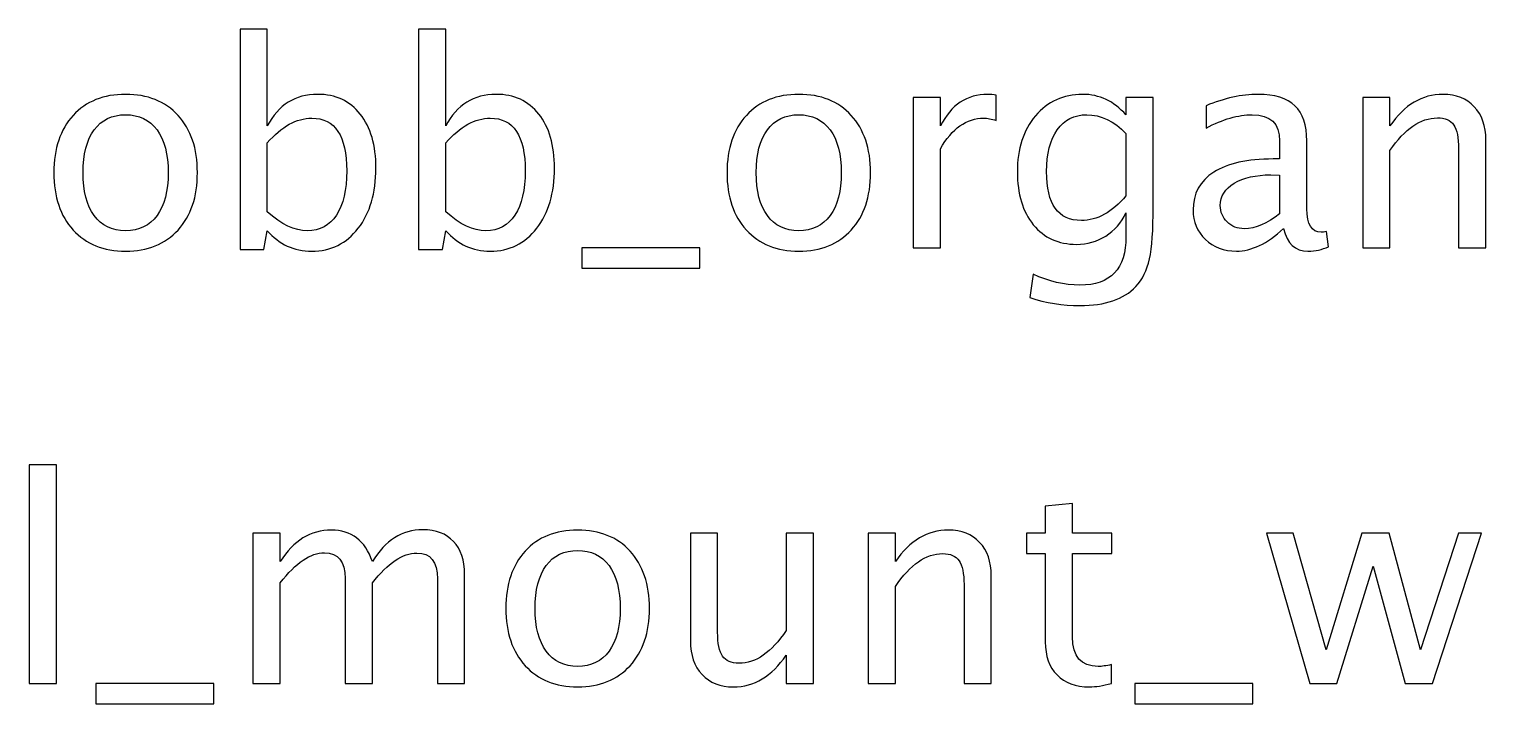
# Model space of a CAD drawing. Header units: centimetres. Extents: x -12.8 to 12.7, y -12.7 to 14.1.
# Drawn here: x -6.27 to 0.25, y 11.13 to 14.15 of the extents above; entities that cross this region are included whole.
import ezdxf

# ---------------------------------------------------------------- set-up
doc = ezdxf.new("R2010")
doc.units = ezdxf.units.CM
doc.header["$MEASUREMENT"] = 0
doc.layers.add('Layer 1', color=7, linetype='Continuous')

msp = doc.modelspace()

# ---------------------------------------------------------------- linework, layer by layer
at = {"layer": 'Layer 1'}
for points, knots in [([(-5.32511, 13.16282), (-5.32511, 13.16282), (-5.32511, 14.14961), (-5.32511, 14.14961), (-5.32511, 14.14961), (-5.32511, 14.14961), (-5.20319, 14.14961), (-5.20319, 14.14961), (-5.20319, 14.14961), (-5.20319, 14.14961), (-5.20319, 13.71633), (-5.20319, 13.71633), (-5.20319, 13.71633), (-5.15324, 13.81052), (-5.07809, 13.85751), (-4.97798, 13.85751), (-4.97798, 13.85751), (-4.89691, 13.85751), (-4.8332, 13.82809), (-4.78663, 13.76903), (-4.78663, 13.76903), (-4.74006, 13.70998), (-4.71678, 13.62933), (-4.71678, 13.5271), (-4.71678, 13.5271), (-4.71678, 13.41576), (-4.74324, 13.3258), (-4.79594, 13.25765), (-4.79594, 13.25765), (-4.84865, 13.18928), (-4.91807, 13.1552), (-5.00401, 13.1552), (-5.00401, 13.1552), (-5.08381, 13.1552), (-5.15027, 13.18568), (-5.20319, 13.24685), (-5.20319, 13.24685), (-5.20319, 13.24685), (-5.21801, 13.16282), (-5.21801, 13.16282), (-5.21801, 13.16282), (-5.21801, 13.16282), (-5.32511, 13.16282), (-5.32511, 13.16282)], [0, 0, 0, 0, 0.0833333, 0.0833333, 0.0833333, 0.0833333, 0.1666667, 0.1666667, 0.1666667, 0.1666667, 0.25, 0.25, 0.25, 0.25, 0.3333333, 0.3333333, 0.3333333, 0.3333333, 0.4166667, 0.4166667, 0.4166667, 0.4166667, 0.5, 0.5, 0.5, 0.5, 0.5833333, 0.5833333, 0.5833333, 0.5833333, 0.6666667, 0.6666667, 0.6666667, 0.6666667, 0.75, 0.75, 0.75, 0.75, 0.8333333, 0.8333333, 0.8333333, 0.8333333, 1, 1, 1, 1]), ([(-4.52586, 13.16282), (-4.52586, 13.16282), (-4.52586, 14.14961), (-4.52586, 14.14961), (-4.52586, 14.14961), (-4.52586, 14.14961), (-4.40394, 14.14961), (-4.40394, 14.14961), (-4.40394, 14.14961), (-4.40394, 14.14961), (-4.40394, 13.71633), (-4.40394, 13.71633), (-4.40394, 13.71633), (-4.35399, 13.81052), (-4.27884, 13.85751), (-4.17873, 13.85751), (-4.17873, 13.85751), (-4.09766, 13.85751), (-4.03395, 13.82809), (-3.98738, 13.76903), (-3.98738, 13.76903), (-3.94081, 13.70998), (-3.91753, 13.62933), (-3.91753, 13.5271), (-3.91753, 13.5271), (-3.91753, 13.41576), (-3.94399, 13.3258), (-3.99669, 13.25765), (-3.99669, 13.25765), (-4.0494, 13.18928), (-4.11882, 13.1552), (-4.20476, 13.1552), (-4.20476, 13.1552), (-4.28456, 13.1552), (-4.35102, 13.18568), (-4.40394, 13.24685), (-4.40394, 13.24685), (-4.40394, 13.24685), (-4.41876, 13.16282), (-4.41876, 13.16282), (-4.41876, 13.16282), (-4.41876, 13.16282), (-4.52586, 13.16282), (-4.52586, 13.16282)], [0, 0, 0, 0, 0.0833333, 0.0833333, 0.0833333, 0.0833333, 0.1666667, 0.1666667, 0.1666667, 0.1666667, 0.25, 0.25, 0.25, 0.25, 0.3333333, 0.3333333, 0.3333333, 0.3333333, 0.4166667, 0.4166667, 0.4166667, 0.4166667, 0.5, 0.5, 0.5, 0.5, 0.5833333, 0.5833333, 0.5833333, 0.5833333, 0.6666667, 0.6666667, 0.6666667, 0.6666667, 0.75, 0.75, 0.75, 0.75, 0.8333333, 0.8333333, 0.8333333, 0.8333333, 1, 1, 1, 1]), ([(-5.83734, 13.1552), (-5.93619, 13.1552), (-6.0145, 13.18674), (-6.07208, 13.24982), (-6.07208, 13.24982), (-6.12986, 13.31289), (-6.15865, 13.39862), (-6.15865, 13.50678), (-6.15865, 13.50678), (-6.15865, 13.61473), (-6.12986, 13.70024), (-6.07208, 13.76311), (-6.07208, 13.76311), (-6.0145, 13.82597), (-5.93619, 13.85751), (-5.83734, 13.85751), (-5.83734, 13.85751), (-5.73849, 13.85751), (-5.66017, 13.82597), (-5.6026, 13.76311), (-5.6026, 13.76311), (-5.54482, 13.70024), (-5.51603, 13.61473), (-5.51603, 13.50678), (-5.51603, 13.50678), (-5.51603, 13.39862), (-5.54482, 13.31289), (-5.6026, 13.24982), (-5.6026, 13.24982), (-5.66017, 13.18674), (-5.73849, 13.1552), (-5.83734, 13.1552)], [0, 0, 0, 0, 0.1111111, 0.1111111, 0.1111111, 0.1111111, 0.2222222, 0.2222222, 0.2222222, 0.2222222, 0.3333333, 0.3333333, 0.3333333, 0.3333333, 0.4444444, 0.4444444, 0.4444444, 0.4444444, 0.5555556, 0.5555556, 0.5555556, 0.5555556, 0.6666667, 0.6666667, 0.6666667, 0.6666667, 0.7777778, 0.7777778, 0.7777778, 0.7777778, 1, 1, 1, 1]), ([(-2.82364, 13.1552), (-2.92249, 13.1552), (-3.0008, 13.18674), (-3.05838, 13.24982), (-3.05838, 13.24982), (-3.11616, 13.31289), (-3.14495, 13.39862), (-3.14495, 13.50678), (-3.14495, 13.50678), (-3.14495, 13.61473), (-3.11616, 13.70024), (-3.05838, 13.76311), (-3.05838, 13.76311), (-3.0008, 13.82597), (-2.92249, 13.85751), (-2.82364, 13.85751), (-2.82364, 13.85751), (-2.72479, 13.85751), (-2.64647, 13.82597), (-2.5889, 13.76311), (-2.5889, 13.76311), (-2.53112, 13.70024), (-2.50233, 13.61473), (-2.50233, 13.50678), (-2.50233, 13.50678), (-2.50233, 13.39862), (-2.53112, 13.31289), (-2.5889, 13.24982), (-2.5889, 13.24982), (-2.64647, 13.18674), (-2.72479, 13.1552), (-2.82364, 13.1552)], [0, 0, 0, 0, 0.1111111, 0.1111111, 0.1111111, 0.1111111, 0.2222222, 0.2222222, 0.2222222, 0.2222222, 0.3333333, 0.3333333, 0.3333333, 0.3333333, 0.4444444, 0.4444444, 0.4444444, 0.4444444, 0.5555556, 0.5555556, 0.5555556, 0.5555556, 0.6666667, 0.6666667, 0.6666667, 0.6666667, 0.7777778, 0.7777778, 0.7777778, 0.7777778, 1, 1, 1, 1]), ([(-2.31141, 13.17044), (-2.31141, 13.17044), (-2.31141, 13.84354), (-2.31141, 13.84354), (-2.31141, 13.84354), (-2.31141, 13.84354), (-2.18949, 13.84354), (-2.18949, 13.84354), (-2.18949, 13.84354), (-2.18949, 13.84354), (-2.18949, 13.71633), (-2.18949, 13.71633), (-2.18949, 13.71633), (-2.14102, 13.81052), (-2.07074, 13.85751), (-1.97846, 13.85751), (-1.97846, 13.85751), (-1.96597, 13.85751), (-1.95285, 13.85645), (-1.9393, 13.85434), (-1.9393, 13.85434), (-1.9393, 13.85434), (-1.9393, 13.74025), (-1.9393, 13.74025), (-1.9393, 13.74025), (-1.96047, 13.74723), (-1.97909, 13.75083), (-1.99518, 13.75083), (-1.99518, 13.75083), (-2.07265, 13.75083), (-2.13742, 13.70511), (-2.18949, 13.61346), (-2.18949, 13.61346), (-2.18949, 13.61346), (-2.18949, 13.17044), (-2.18949, 13.17044), (-2.18949, 13.17044), (-2.18949, 13.17044), (-2.31141, 13.17044), (-2.31141, 13.17044)], [0, 0, 0, 0, 0.0909091, 0.0909091, 0.0909091, 0.0909091, 0.1818182, 0.1818182, 0.1818182, 0.1818182, 0.2727273, 0.2727273, 0.2727273, 0.2727273, 0.3636364, 0.3636364, 0.3636364, 0.3636364, 0.4545455, 0.4545455, 0.4545455, 0.4545455, 0.5454545, 0.5454545, 0.5454545, 0.5454545, 0.6363636, 0.6363636, 0.6363636, 0.6363636, 0.7272727, 0.7272727, 0.7272727, 0.7272727, 0.8181818, 0.8181818, 0.8181818, 0.8181818, 1, 1, 1, 1]), ([(-1.78923, 12.94692), (-1.78923, 12.94692), (-1.77484, 13.05233), (-1.77484, 13.05233), (-1.77484, 13.05233), (-1.70414, 13.01931), (-1.63408, 13.0028), (-1.56486, 13.0028), (-1.56486, 13.0028), (-1.42749, 13.0028), (-1.3587, 13.07561), (-1.3587, 13.22103), (-1.3587, 13.22103), (-1.3587, 13.22103), (-1.3587, 13.32686), (-1.3587, 13.32686), (-1.3587, 13.32686), (-1.37987, 13.2822), (-1.40992, 13.2477), (-1.44908, 13.22293), (-1.44908, 13.22293), (-1.48824, 13.19817), (-1.53184, 13.18568), (-1.57989, 13.18568), (-1.57989, 13.18568), (-1.66138, 13.18568), (-1.72594, 13.21489), (-1.77357, 13.27331), (-1.77357, 13.27331), (-1.82119, 13.33173), (-1.84511, 13.41089), (-1.84511, 13.5108), (-1.84511, 13.5108), (-1.84511, 13.61304), (-1.81802, 13.69643), (-1.76383, 13.76099), (-1.76383, 13.76099), (-1.70943, 13.82534), (-1.63937, 13.85751), (-1.55322, 13.85751), (-1.55322, 13.85751), (-1.47787, 13.85751), (-1.41289, 13.82703), (-1.3587, 13.76586), (-1.3587, 13.76586), (-1.3587, 13.76586), (-1.3587, 13.84354), (-1.3587, 13.84354), (-1.3587, 13.84354), (-1.3587, 13.84354), (-1.23678, 13.84354), (-1.23678, 13.84354), (-1.23678, 13.84354), (-1.23678, 13.84354), (-1.23678, 13.35417), (-1.23678, 13.35417), (-1.23678, 13.35417), (-1.23678, 13.24897), (-1.24228, 13.17108), (-1.25329, 13.12049), (-1.25329, 13.12049), (-1.26408, 13.0699), (-1.28483, 13.02841), (-1.31488, 12.99624), (-1.31488, 12.99624), (-1.36822, 12.93972), (-1.45162, 12.91136), (-1.56486, 12.91136), (-1.56486, 12.91136), (-1.64254, 12.91136), (-1.71726, 12.92321), (-1.78923, 12.94692)], [0, 0, 0, 0, 0.0526316, 0.0526316, 0.0526316, 0.0526316, 0.1052632, 0.1052632, 0.1052632, 0.1052632, 0.1578947, 0.1578947, 0.1578947, 0.1578947, 0.2105263, 0.2105263, 0.2105263, 0.2105263, 0.2631579, 0.2631579, 0.2631579, 0.2631579, 0.3157895, 0.3157895, 0.3157895, 0.3157895, 0.3684211, 0.3684211, 0.3684211, 0.3684211, 0.4210526, 0.4210526, 0.4210526, 0.4210526, 0.4736842, 0.4736842, 0.4736842, 0.4736842, 0.5263158, 0.5263158, 0.5263158, 0.5263158, 0.5789474, 0.5789474, 0.5789474, 0.5789474, 0.6315789, 0.6315789, 0.6315789, 0.6315789, 0.6842105, 0.6842105, 0.6842105, 0.6842105, 0.7368421, 0.7368421, 0.7368421, 0.7368421, 0.7894737, 0.7894737, 0.7894737, 0.7894737, 0.8421053, 0.8421053, 0.8421053, 0.8421053, 0.8947368, 0.8947368, 0.8947368, 0.8947368, 1, 1, 1, 1]), ([(-0.653, 13.25617), (-0.72623, 13.18886), (-0.79672, 13.1552), (-0.86445, 13.1552), (-0.86445, 13.1552), (-0.92012, 13.1552), (-0.96648, 13.17256), (-1.00309, 13.20748), (-1.00309, 13.20748), (-1.03992, 13.24241), (-1.05834, 13.28643), (-1.05834, 13.33956), (-1.05834, 13.33956), (-1.05834, 13.41301), (-1.02744, 13.46953), (-0.96563, 13.5089), (-0.96563, 13.5089), (-0.90382, 13.54827), (-0.81513, 13.56795), (-0.69956, 13.56795), (-0.69956, 13.56795), (-0.69956, 13.56795), (-0.67099, 13.56795), (-0.67099, 13.56795), (-0.67099, 13.56795), (-0.67099, 13.56795), (-0.67099, 13.64902), (-0.67099, 13.64902), (-0.67099, 13.64902), (-0.67099, 13.72712), (-0.71163, 13.76607), (-0.79312, 13.76607), (-0.79312, 13.76607), (-0.8562, 13.76607), (-0.9252, 13.74617), (-0.99992, 13.70638), (-0.99992, 13.70638), (-0.99992, 13.70638), (-0.99992, 13.80671), (-0.99992, 13.80671), (-0.99992, 13.80671), (-0.91779, 13.84058), (-0.84032, 13.85751), (-0.76772, 13.85751), (-0.76772, 13.85751), (-0.693, 13.85751), (-0.63776, 13.84058), (-0.60241, 13.8065), (-0.60241, 13.8065), (-0.56685, 13.77242), (-0.54907, 13.71993), (-0.54907, 13.64902), (-0.54907, 13.64902), (-0.54907, 13.64902), (-0.54907, 13.34485), (-0.54907, 13.34485), (-0.54907, 13.34485), (-0.54907, 13.27522), (-0.52769, 13.24029), (-0.48472, 13.24029), (-0.48472, 13.24029), (-0.47943, 13.24029), (-0.4716, 13.24114), (-0.46123, 13.24283), (-0.46123, 13.24283), (-0.46123, 13.24283), (-0.45255, 13.1751), (-0.45255, 13.1751), (-0.45255, 13.1751), (-0.48028, 13.16176), (-0.51076, 13.1552), (-0.5442, 13.1552), (-0.5442, 13.1552), (-0.60114, 13.1552), (-0.63733, 13.18886), (-0.653, 13.25617)], [0, 0, 0, 0, 0.05, 0.05, 0.05, 0.05, 0.1, 0.1, 0.1, 0.1, 0.15, 0.15, 0.15, 0.15, 0.2, 0.2, 0.2, 0.2, 0.25, 0.25, 0.25, 0.25, 0.3, 0.3, 0.3, 0.3, 0.35, 0.35, 0.35, 0.35, 0.4, 0.4, 0.4, 0.4, 0.45, 0.45, 0.45, 0.45, 0.5, 0.5, 0.5, 0.5, 0.55, 0.55, 0.55, 0.55, 0.6, 0.6, 0.6, 0.6, 0.65, 0.65, 0.65, 0.65, 0.7, 0.7, 0.7, 0.7, 0.75, 0.75, 0.75, 0.75, 0.8, 0.8, 0.8, 0.8, 0.85, 0.85, 0.85, 0.85, 0.9, 0.9, 0.9, 0.9, 1, 1, 1, 1]), ([(-0.29867, 13.17044), (-0.29867, 13.17044), (-0.29867, 13.84354), (-0.29867, 13.84354), (-0.29867, 13.84354), (-0.29867, 13.84354), (-0.17675, 13.84354), (-0.17675, 13.84354), (-0.17675, 13.84354), (-0.17675, 13.84354), (-0.17675, 13.71633), (-0.17675, 13.71633), (-0.17675, 13.71633), (-0.11219, 13.81052), (-0.03303, 13.85751), (0.06053, 13.85751), (0.06053, 13.85751), (0.11937, 13.85751), (0.16615, 13.8391), (0.20065, 13.80205), (0.20065, 13.80205), (0.23515, 13.76522), (0.25251, 13.71548), (0.25251, 13.65325), (0.25251, 13.65325), (0.25251, 13.65325), (0.25251, 13.17044), (0.25251, 13.17044), (0.25251, 13.17044), (0.25251, 13.17044), (0.13059, 13.17044), (0.13059, 13.17044), (0.13059, 13.17044), (0.13059, 13.17044), (0.13059, 13.61346), (0.13059, 13.61346), (0.13059, 13.61346), (0.13059, 13.66341), (0.12318, 13.69897), (0.10858, 13.72014), (0.10858, 13.72014), (0.09376, 13.74152), (0.06942, 13.7521), (0.03534, 13.7521), (0.03534, 13.7521), (-0.03959, 13.7521), (-0.11029, 13.70321), (-0.17675, 13.60542), (-0.17675, 13.60542), (-0.17675, 13.60542), (-0.17675, 13.17044), (-0.17675, 13.17044), (-0.17675, 13.17044), (-0.17675, 13.17044), (-0.29867, 13.17044), (-0.29867, 13.17044)], [0, 0, 0, 0, 0.0666667, 0.0666667, 0.0666667, 0.0666667, 0.1333333, 0.1333333, 0.1333333, 0.1333333, 0.2, 0.2, 0.2, 0.2, 0.2666667, 0.2666667, 0.2666667, 0.2666667, 0.3333333, 0.3333333, 0.3333333, 0.3333333, 0.4, 0.4, 0.4, 0.4, 0.4666667, 0.4666667, 0.4666667, 0.4666667, 0.5333333, 0.5333333, 0.5333333, 0.5333333, 0.6, 0.6, 0.6, 0.6, 0.6666667, 0.6666667, 0.6666667, 0.6666667, 0.7333333, 0.7333333, 0.7333333, 0.7333333, 0.8, 0.8, 0.8, 0.8, 0.8666667, 0.8666667, 0.8666667, 0.8666667, 1, 1, 1, 1]), ([(-5.83755, 13.24664), (-5.77723, 13.24664), (-5.73024, 13.26929), (-5.69679, 13.3148), (-5.69679, 13.3148), (-5.66356, 13.36009), (-5.64684, 13.42423), (-5.64684, 13.50678), (-5.64684, 13.50678), (-5.64684, 13.58912), (-5.66356, 13.65304), (-5.69679, 13.69834), (-5.69679, 13.69834), (-5.73024, 13.74342), (-5.77723, 13.76607), (-5.83755, 13.76607), (-5.83755, 13.76607), (-5.89809, 13.76607), (-5.94508, 13.74342), (-5.9781, 13.69834), (-5.9781, 13.69834), (-6.01133, 13.65304), (-6.02784, 13.58912), (-6.02784, 13.50678), (-6.02784, 13.50678), (-6.02784, 13.42423), (-6.01133, 13.36009), (-5.9781, 13.3148), (-5.9781, 13.3148), (-5.94508, 13.26929), (-5.89809, 13.24664), (-5.83755, 13.24664)], [0, 0, 0, 0, 0.1111111, 0.1111111, 0.1111111, 0.1111111, 0.2222222, 0.2222222, 0.2222222, 0.2222222, 0.3333333, 0.3333333, 0.3333333, 0.3333333, 0.4444444, 0.4444444, 0.4444444, 0.4444444, 0.5555556, 0.5555556, 0.5555556, 0.5555556, 0.6666667, 0.6666667, 0.6666667, 0.6666667, 0.7777778, 0.7777778, 0.7777778, 0.7777778, 1, 1, 1, 1]), ([(-2.82385, 13.24664), (-2.76353, 13.24664), (-2.71654, 13.26929), (-2.68309, 13.3148), (-2.68309, 13.3148), (-2.64986, 13.36009), (-2.63314, 13.42423), (-2.63314, 13.50678), (-2.63314, 13.50678), (-2.63314, 13.58912), (-2.64986, 13.65304), (-2.68309, 13.69834), (-2.68309, 13.69834), (-2.71654, 13.74342), (-2.76353, 13.76607), (-2.82385, 13.76607), (-2.82385, 13.76607), (-2.88439, 13.76607), (-2.93138, 13.74342), (-2.9644, 13.69834), (-2.9644, 13.69834), (-2.99763, 13.65304), (-3.01414, 13.58912), (-3.01414, 13.50678), (-3.01414, 13.50678), (-3.01414, 13.42423), (-2.99763, 13.36009), (-2.9644, 13.3148), (-2.9644, 13.3148), (-2.93138, 13.26929), (-2.88439, 13.24664), (-2.82385, 13.24664)], [0, 0, 0, 0, 0.1111111, 0.1111111, 0.1111111, 0.1111111, 0.2222222, 0.2222222, 0.2222222, 0.2222222, 0.3333333, 0.3333333, 0.3333333, 0.3333333, 0.4444444, 0.4444444, 0.4444444, 0.4444444, 0.5555556, 0.5555556, 0.5555556, 0.5555556, 0.6666667, 0.6666667, 0.6666667, 0.6666667, 0.7777778, 0.7777778, 0.7777778, 0.7777778, 1, 1, 1, 1]), ([(-1.3587, 13.40327), (-1.3587, 13.40327), (-1.3587, 13.68246), (-1.3587, 13.68246), (-1.3587, 13.68246), (-1.41246, 13.73813), (-1.47109, 13.76607), (-1.53438, 13.76607), (-1.53438, 13.76607), (-1.59069, 13.76607), (-1.63471, 13.74363), (-1.66646, 13.69855), (-1.66646, 13.69855), (-1.69842, 13.65368), (-1.7143, 13.59123), (-1.7143, 13.51165), (-1.7143, 13.51165), (-1.7143, 13.36539), (-1.66244, 13.29236), (-1.55851, 13.29236), (-1.55851, 13.29236), (-1.48782, 13.29236), (-1.42114, 13.3294), (-1.3587, 13.40327)], [0, 0, 0, 0, 0.1428571, 0.1428571, 0.1428571, 0.1428571, 0.2857143, 0.2857143, 0.2857143, 0.2857143, 0.4285714, 0.4285714, 0.4285714, 0.4285714, 0.5714286, 0.5714286, 0.5714286, 0.5714286, 0.7142857, 0.7142857, 0.7142857, 0.7142857, 1, 1, 1, 1]), ([(-5.20319, 13.33088), (-5.14032, 13.27479), (-5.08042, 13.24664), (-5.02348, 13.24664), (-5.02348, 13.24664), (-4.96739, 13.24664), (-4.924, 13.27014), (-4.89352, 13.31691), (-4.89352, 13.31691), (-4.86283, 13.36369), (-4.84759, 13.42952), (-4.84759, 13.51461), (-4.84759, 13.51461), (-4.84759, 13.67209), (-4.89966, 13.75083), (-5.0038, 13.75083), (-5.0038, 13.75083), (-5.07196, 13.75083), (-5.13842, 13.714), (-5.20319, 13.64013), (-5.20319, 13.64013), (-5.20319, 13.64013), (-5.20319, 13.33088), (-5.20319, 13.33088)], [0, 0, 0, 0, 0.1428571, 0.1428571, 0.1428571, 0.1428571, 0.2857143, 0.2857143, 0.2857143, 0.2857143, 0.4285714, 0.4285714, 0.4285714, 0.4285714, 0.5714286, 0.5714286, 0.5714286, 0.5714286, 0.7142857, 0.7142857, 0.7142857, 0.7142857, 1, 1, 1, 1]), ([(-4.40394, 13.33088), (-4.34107, 13.27479), (-4.28117, 13.24664), (-4.22423, 13.24664), (-4.22423, 13.24664), (-4.16814, 13.24664), (-4.12475, 13.27014), (-4.09427, 13.31691), (-4.09427, 13.31691), (-4.06358, 13.36369), (-4.04834, 13.42952), (-4.04834, 13.51461), (-4.04834, 13.51461), (-4.04834, 13.67209), (-4.10041, 13.75083), (-4.20455, 13.75083), (-4.20455, 13.75083), (-4.27271, 13.75083), (-4.33917, 13.714), (-4.40394, 13.64013), (-4.40394, 13.64013), (-4.40394, 13.64013), (-4.40394, 13.33088), (-4.40394, 13.33088)], [0, 0, 0, 0, 0.1428571, 0.1428571, 0.1428571, 0.1428571, 0.2857143, 0.2857143, 0.2857143, 0.2857143, 0.4285714, 0.4285714, 0.4285714, 0.4285714, 0.5714286, 0.5714286, 0.5714286, 0.5714286, 0.7142857, 0.7142857, 0.7142857, 0.7142857, 1, 1, 1, 1]), ([(-0.67099, 13.32263), (-0.67099, 13.32263), (-0.67099, 13.49556), (-0.67099, 13.49556), (-0.67099, 13.49556), (-0.67099, 13.49556), (-0.71015, 13.49683), (-0.71015, 13.49683), (-0.71015, 13.49683), (-0.77788, 13.49683), (-0.83249, 13.48434), (-0.87419, 13.45937), (-0.87419, 13.45937), (-0.91568, 13.43418), (-0.93642, 13.40095), (-0.93642, 13.35946), (-0.93642, 13.35946), (-0.93642, 13.33046), (-0.92605, 13.30591), (-0.90552, 13.2858), (-0.90552, 13.2858), (-0.88477, 13.26569), (-0.85958, 13.25553), (-0.82974, 13.25553), (-0.82974, 13.25553), (-0.77894, 13.25553), (-0.72602, 13.27797), (-0.67099, 13.32263)], [0, 0, 0, 0, 0.125, 0.125, 0.125, 0.125, 0.25, 0.25, 0.25, 0.25, 0.375, 0.375, 0.375, 0.375, 0.5, 0.5, 0.5, 0.5, 0.625, 0.625, 0.625, 0.625, 0.75, 0.75, 0.75, 0.75, 1, 1, 1, 1]), ([(-3.79519, 13.079), (-3.79519, 13.079), (-3.79519, 13.17044), (-3.79519, 13.17044), (-3.79519, 13.17044), (-3.79519, 13.17044), (-3.26687, 13.17044), (-3.26687, 13.17044), (-3.26687, 13.17044), (-3.26687, 13.17044), (-3.26687, 13.079), (-3.26687, 13.079), (-3.26687, 13.079), (-3.26687, 13.079), (-3.79519, 13.079), (-3.79519, 13.079)], [0, 0, 0, 0, 0.2, 0.2, 0.2, 0.2, 0.4, 0.4, 0.4, 0.4, 0.6, 0.6, 0.6, 0.6, 1, 1, 1, 1]), ([(-6.26936, 11.21887), (-6.26936, 11.21887), (-6.26936, 12.19804), (-6.26936, 12.19804), (-6.26936, 12.19804), (-6.26936, 12.19804), (-6.14744, 12.19804), (-6.14744, 12.19804), (-6.14744, 12.19804), (-6.14744, 12.19804), (-6.14744, 11.21887), (-6.14744, 11.21887), (-6.14744, 11.21887), (-6.14744, 11.21887), (-6.26936, 11.21887), (-6.26936, 11.21887)], [0, 0, 0, 0, 0.2, 0.2, 0.2, 0.2, 0.4, 0.4, 0.4, 0.4, 0.6, 0.6, 0.6, 0.6, 1, 1, 1, 1]), ([(-1.42388, 11.21908), (-1.46156, 11.20871), (-1.49436, 11.20363), (-1.52209, 11.20363), (-1.52209, 11.20363), (-1.58432, 11.20363), (-1.63279, 11.22141), (-1.66751, 11.25697), (-1.66751, 11.25697), (-1.70243, 11.29253), (-1.71979, 11.34185), (-1.71979, 11.40514), (-1.71979, 11.40514), (-1.71979, 11.40514), (-1.71979, 11.80053), (-1.71979, 11.80053), (-1.71979, 11.80053), (-1.71979, 11.80053), (-1.80403, 11.80053), (-1.80403, 11.80053), (-1.80403, 11.80053), (-1.80403, 11.80053), (-1.80403, 11.89197), (-1.80403, 11.89197), (-1.80403, 11.89197), (-1.80403, 11.89197), (-1.71979, 11.89197), (-1.71979, 11.89197), (-1.71979, 11.89197), (-1.71979, 11.89197), (-1.71979, 12.01368), (-1.71979, 12.01368), (-1.71979, 12.01368), (-1.71979, 12.01368), (-1.59787, 12.02532), (-1.59787, 12.02532), (-1.59787, 12.02532), (-1.59787, 12.02532), (-1.59787, 11.89197), (-1.59787, 11.89197), (-1.59787, 11.89197), (-1.59787, 11.89197), (-1.42134, 11.89197), (-1.42134, 11.89197), (-1.42134, 11.89197), (-1.42134, 11.89197), (-1.42134, 11.80053), (-1.42134, 11.80053), (-1.42134, 11.80053), (-1.42134, 11.80053), (-1.59787, 11.80053), (-1.59787, 11.80053), (-1.59787, 11.80053), (-1.59787, 11.80053), (-1.59787, 11.42715), (-1.59787, 11.42715), (-1.59787, 11.42715), (-1.59787, 11.3391), (-1.55956, 11.29507), (-1.48315, 11.29507), (-1.48315, 11.29507), (-1.46685, 11.29507), (-1.44716, 11.29782), (-1.42388, 11.30311), (-1.42388, 11.30311), (-1.42388, 11.30311), (-1.42388, 11.21908), (-1.42388, 11.21908)], [0, 0, 0, 0, 0.0555556, 0.0555556, 0.0555556, 0.0555556, 0.1111111, 0.1111111, 0.1111111, 0.1111111, 0.1666667, 0.1666667, 0.1666667, 0.1666667, 0.2222222, 0.2222222, 0.2222222, 0.2222222, 0.2777778, 0.2777778, 0.2777778, 0.2777778, 0.3333333, 0.3333333, 0.3333333, 0.3333333, 0.3888889, 0.3888889, 0.3888889, 0.3888889, 0.4444444, 0.4444444, 0.4444444, 0.4444444, 0.5, 0.5, 0.5, 0.5, 0.5555556, 0.5555556, 0.5555556, 0.5555556, 0.6111111, 0.6111111, 0.6111111, 0.6111111, 0.6666667, 0.6666667, 0.6666667, 0.6666667, 0.7222222, 0.7222222, 0.7222222, 0.7222222, 0.7777778, 0.7777778, 0.7777778, 0.7777778, 0.8333333, 0.8333333, 0.8333333, 0.8333333, 0.8888889, 0.8888889, 0.8888889, 0.8888889, 1, 1, 1, 1]), ([(-5.26733, 11.21887), (-5.26733, 11.21887), (-5.26733, 11.89197), (-5.26733, 11.89197), (-5.26733, 11.89197), (-5.26733, 11.89197), (-5.14541, 11.89197), (-5.14541, 11.89197), (-5.14541, 11.89197), (-5.14541, 11.89197), (-5.14541, 11.76476), (-5.14541, 11.76476), (-5.14541, 11.76476), (-5.08593, 11.85895), (-5.00973, 11.90594), (-4.91639, 11.90594), (-4.91639, 11.90594), (-4.82643, 11.90594), (-4.76526, 11.85895), (-4.73266, 11.76476), (-4.73266, 11.76476), (-4.67487, 11.8598), (-4.59952, 11.90721), (-4.50702, 11.90721), (-4.50702, 11.90721), (-4.44797, 11.90721), (-4.40204, 11.88985), (-4.36923, 11.85493), (-4.36923, 11.85493), (-4.33642, 11.82), (-4.31991, 11.77111), (-4.31991, 11.70824), (-4.31991, 11.70824), (-4.31991, 11.70824), (-4.31991, 11.21887), (-4.31991, 11.21887), (-4.31991, 11.21887), (-4.31991, 11.21887), (-4.44183, 11.21887), (-4.44183, 11.21887), (-4.44183, 11.21887), (-4.44183, 11.21887), (-4.44183, 11.68814), (-4.44183, 11.68814), (-4.44183, 11.68814), (-4.44183, 11.76476), (-4.47231, 11.80307), (-4.53327, 11.80307), (-4.53327, 11.80307), (-4.59656, 11.80307), (-4.66302, 11.75841), (-4.73266, 11.66887), (-4.73266, 11.66887), (-4.73266, 11.66887), (-4.73266, 11.21887), (-4.73266, 11.21887), (-4.73266, 11.21887), (-4.73266, 11.21887), (-4.85458, 11.21887), (-4.85458, 11.21887), (-4.85458, 11.21887), (-4.85458, 11.21887), (-4.85458, 11.68856), (-4.85458, 11.68856), (-4.85458, 11.68856), (-4.85458, 11.76582), (-4.88548, 11.80434), (-4.9475, 11.80434), (-4.9475, 11.80434), (-5.0091, 11.80434), (-5.07514, 11.75947), (-5.14541, 11.66951), (-5.14541, 11.66951), (-5.14541, 11.66951), (-5.14541, 11.21887), (-5.14541, 11.21887), (-5.14541, 11.21887), (-5.14541, 11.21887), (-5.26733, 11.21887), (-5.26733, 11.21887)], [0, 0, 0, 0, 0.047619, 0.047619, 0.047619, 0.047619, 0.0952381, 0.0952381, 0.0952381, 0.0952381, 0.1428571, 0.1428571, 0.1428571, 0.1428571, 0.1904762, 0.1904762, 0.1904762, 0.1904762, 0.2380952, 0.2380952, 0.2380952, 0.2380952, 0.2857143, 0.2857143, 0.2857143, 0.2857143, 0.3333333, 0.3333333, 0.3333333, 0.3333333, 0.3809524, 0.3809524, 0.3809524, 0.3809524, 0.4285714, 0.4285714, 0.4285714, 0.4285714, 0.4761905, 0.4761905, 0.4761905, 0.4761905, 0.5238095, 0.5238095, 0.5238095, 0.5238095, 0.5714286, 0.5714286, 0.5714286, 0.5714286, 0.6190476, 0.6190476, 0.6190476, 0.6190476, 0.6666667, 0.6666667, 0.6666667, 0.6666667, 0.7142857, 0.7142857, 0.7142857, 0.7142857, 0.7619048, 0.7619048, 0.7619048, 0.7619048, 0.8095238, 0.8095238, 0.8095238, 0.8095238, 0.8571429, 0.8571429, 0.8571429, 0.8571429, 0.9047619, 0.9047619, 0.9047619, 0.9047619, 1, 1, 1, 1]), ([(-3.8136, 11.20363), (-3.91245, 11.20363), (-3.99076, 11.23517), (-4.04834, 11.29825), (-4.04834, 11.29825), (-4.10612, 11.36132), (-4.13491, 11.44705), (-4.13491, 11.55521), (-4.13491, 11.55521), (-4.13491, 11.66316), (-4.10612, 11.74867), (-4.04834, 11.81154), (-4.04834, 11.81154), (-3.99076, 11.8744), (-3.91245, 11.90594), (-3.8136, 11.90594), (-3.8136, 11.90594), (-3.71475, 11.90594), (-3.63643, 11.8744), (-3.57886, 11.81154), (-3.57886, 11.81154), (-3.52108, 11.74867), (-3.49229, 11.66316), (-3.49229, 11.55521), (-3.49229, 11.55521), (-3.49229, 11.44705), (-3.52108, 11.36132), (-3.57886, 11.29825), (-3.57886, 11.29825), (-3.63643, 11.23517), (-3.71475, 11.20363), (-3.8136, 11.20363)], [0, 0, 0, 0, 0.1111111, 0.1111111, 0.1111111, 0.1111111, 0.2222222, 0.2222222, 0.2222222, 0.2222222, 0.3333333, 0.3333333, 0.3333333, 0.3333333, 0.4444444, 0.4444444, 0.4444444, 0.4444444, 0.5555556, 0.5555556, 0.5555556, 0.5555556, 0.6666667, 0.6666667, 0.6666667, 0.6666667, 0.7777778, 0.7777778, 0.7777778, 0.7777778, 1, 1, 1, 1]), ([(-2.87973, 11.21887), (-2.87973, 11.21887), (-2.87973, 11.34545), (-2.87973, 11.34545), (-2.87973, 11.34545), (-2.94471, 11.25083), (-3.02366, 11.20363), (-3.11637, 11.20363), (-3.11637, 11.20363), (-3.17522, 11.20363), (-3.22199, 11.22205), (-3.25671, 11.25909), (-3.25671, 11.25909), (-3.29163, 11.29613), (-3.30899, 11.34587), (-3.30899, 11.40874), (-3.30899, 11.40874), (-3.30899, 11.40874), (-3.30899, 11.89197), (-3.30899, 11.89197), (-3.30899, 11.89197), (-3.30899, 11.89197), (-3.18707, 11.89197), (-3.18707, 11.89197), (-3.18707, 11.89197), (-3.18707, 11.89197), (-3.18707, 11.44853), (-3.18707, 11.44853), (-3.18707, 11.44853), (-3.18707, 11.39794), (-3.17966, 11.36217), (-3.16506, 11.341), (-3.16506, 11.341), (-3.15024, 11.31962), (-3.12569, 11.30904), (-3.09118, 11.30904), (-3.09118, 11.30904), (-3.01668, 11.30904), (-2.94598, 11.35794), (-2.87973, 11.45594), (-2.87973, 11.45594), (-2.87973, 11.45594), (-2.87973, 11.89197), (-2.87973, 11.89197), (-2.87973, 11.89197), (-2.87973, 11.89197), (-2.75781, 11.89197), (-2.75781, 11.89197), (-2.75781, 11.89197), (-2.75781, 11.89197), (-2.75781, 11.21887), (-2.75781, 11.21887), (-2.75781, 11.21887), (-2.75781, 11.21887), (-2.87973, 11.21887), (-2.87973, 11.21887)], [0, 0, 0, 0, 0.0666667, 0.0666667, 0.0666667, 0.0666667, 0.1333333, 0.1333333, 0.1333333, 0.1333333, 0.2, 0.2, 0.2, 0.2, 0.2666667, 0.2666667, 0.2666667, 0.2666667, 0.3333333, 0.3333333, 0.3333333, 0.3333333, 0.4, 0.4, 0.4, 0.4, 0.4666667, 0.4666667, 0.4666667, 0.4666667, 0.5333333, 0.5333333, 0.5333333, 0.5333333, 0.6, 0.6, 0.6, 0.6, 0.6666667, 0.6666667, 0.6666667, 0.6666667, 0.7333333, 0.7333333, 0.7333333, 0.7333333, 0.8, 0.8, 0.8, 0.8, 0.8666667, 0.8666667, 0.8666667, 0.8666667, 1, 1, 1, 1]), ([(-2.51312, 11.21887), (-2.51312, 11.21887), (-2.51312, 11.89197), (-2.51312, 11.89197), (-2.51312, 11.89197), (-2.51312, 11.89197), (-2.3912, 11.89197), (-2.3912, 11.89197), (-2.3912, 11.89197), (-2.3912, 11.89197), (-2.3912, 11.76476), (-2.3912, 11.76476), (-2.3912, 11.76476), (-2.32664, 11.85895), (-2.24748, 11.90594), (-2.15392, 11.90594), (-2.15392, 11.90594), (-2.09508, 11.90594), (-2.0483, 11.88753), (-2.0138, 11.85048), (-2.0138, 11.85048), (-1.9793, 11.81365), (-1.96194, 11.76391), (-1.96194, 11.70168), (-1.96194, 11.70168), (-1.96194, 11.70168), (-1.96194, 11.21887), (-1.96194, 11.21887), (-1.96194, 11.21887), (-1.96194, 11.21887), (-2.08386, 11.21887), (-2.08386, 11.21887), (-2.08386, 11.21887), (-2.08386, 11.21887), (-2.08386, 11.66189), (-2.08386, 11.66189), (-2.08386, 11.66189), (-2.08386, 11.71184), (-2.09127, 11.7474), (-2.10587, 11.76857), (-2.10587, 11.76857), (-2.12069, 11.78995), (-2.14503, 11.80053), (-2.17911, 11.80053), (-2.17911, 11.80053), (-2.25404, 11.80053), (-2.32474, 11.75164), (-2.3912, 11.65385), (-2.3912, 11.65385), (-2.3912, 11.65385), (-2.3912, 11.21887), (-2.3912, 11.21887), (-2.3912, 11.21887), (-2.3912, 11.21887), (-2.51312, 11.21887), (-2.51312, 11.21887)], [0, 0, 0, 0, 0.0666667, 0.0666667, 0.0666667, 0.0666667, 0.1333333, 0.1333333, 0.1333333, 0.1333333, 0.2, 0.2, 0.2, 0.2, 0.2666667, 0.2666667, 0.2666667, 0.2666667, 0.3333333, 0.3333333, 0.3333333, 0.3333333, 0.4, 0.4, 0.4, 0.4, 0.4666667, 0.4666667, 0.4666667, 0.4666667, 0.5333333, 0.5333333, 0.5333333, 0.5333333, 0.6, 0.6, 0.6, 0.6, 0.6666667, 0.6666667, 0.6666667, 0.6666667, 0.7333333, 0.7333333, 0.7333333, 0.7333333, 0.8, 0.8, 0.8, 0.8, 0.8666667, 0.8666667, 0.8666667, 0.8666667, 1, 1, 1, 1]), ([(-0.53615, 11.21887), (-0.53615, 11.21887), (-0.72919, 11.89197), (-0.72919, 11.89197), (-0.72919, 11.89197), (-0.72919, 11.89197), (-0.61023, 11.89197), (-0.61023, 11.89197), (-0.61023, 11.89197), (-0.61023, 11.89197), (-0.46228, 11.36937), (-0.46228, 11.36937), (-0.46228, 11.36937), (-0.46228, 11.36937), (-0.30268, 11.89197), (-0.30268, 11.89197), (-0.30268, 11.89197), (-0.30268, 11.89197), (-0.18076, 11.89197), (-0.18076, 11.89197), (-0.18076, 11.89197), (-0.18076, 11.89197), (-0.04043, 11.37021), (-0.04043, 11.37021), (-0.04043, 11.37021), (-0.04043, 11.37021), (0.12933, 11.89197), (0.12933, 11.89197), (0.12933, 11.89197), (0.12933, 11.89197), (0.23347, 11.89197), (0.23347, 11.89197), (0.23347, 11.89197), (0.23347, 11.89197), (0.01376, 11.21887), (0.01376, 11.21887), (0.01376, 11.21887), (0.01376, 11.21887), (-0.10816, 11.21887), (-0.10816, 11.21887), (-0.10816, 11.21887), (-0.10816, 11.21887), (-0.25252, 11.7438), (-0.25252, 11.7438), (-0.25252, 11.7438), (-0.25252, 11.7438), (-0.41423, 11.21887), (-0.41423, 11.21887), (-0.41423, 11.21887), (-0.41423, 11.21887), (-0.53615, 11.21887), (-0.53615, 11.21887)], [0, 0, 0, 0, 0.0714286, 0.0714286, 0.0714286, 0.0714286, 0.1428571, 0.1428571, 0.1428571, 0.1428571, 0.2142857, 0.2142857, 0.2142857, 0.2142857, 0.2857143, 0.2857143, 0.2857143, 0.2857143, 0.3571429, 0.3571429, 0.3571429, 0.3571429, 0.4285714, 0.4285714, 0.4285714, 0.4285714, 0.5, 0.5, 0.5, 0.5, 0.5714286, 0.5714286, 0.5714286, 0.5714286, 0.6428571, 0.6428571, 0.6428571, 0.6428571, 0.7142857, 0.7142857, 0.7142857, 0.7142857, 0.7857143, 0.7857143, 0.7857143, 0.7857143, 0.8571429, 0.8571429, 0.8571429, 0.8571429, 1, 1, 1, 1]), ([(-3.81381, 11.29507), (-3.75349, 11.29507), (-3.7065, 11.31772), (-3.67305, 11.36323), (-3.67305, 11.36323), (-3.63982, 11.40852), (-3.6231, 11.47266), (-3.6231, 11.55521), (-3.6231, 11.55521), (-3.6231, 11.63755), (-3.63982, 11.70147), (-3.67305, 11.74677), (-3.67305, 11.74677), (-3.7065, 11.79185), (-3.75349, 11.8145), (-3.81381, 11.8145), (-3.81381, 11.8145), (-3.87435, 11.8145), (-3.92134, 11.79185), (-3.95436, 11.74677), (-3.95436, 11.74677), (-3.98759, 11.70147), (-4.0041, 11.63755), (-4.0041, 11.55521), (-4.0041, 11.55521), (-4.0041, 11.47266), (-3.98759, 11.40852), (-3.95436, 11.36323), (-3.95436, 11.36323), (-3.92134, 11.31772), (-3.87435, 11.29507), (-3.81381, 11.29507)], [0, 0, 0, 0, 0.1111111, 0.1111111, 0.1111111, 0.1111111, 0.2222222, 0.2222222, 0.2222222, 0.2222222, 0.3333333, 0.3333333, 0.3333333, 0.3333333, 0.4444444, 0.4444444, 0.4444444, 0.4444444, 0.5555556, 0.5555556, 0.5555556, 0.5555556, 0.6666667, 0.6666667, 0.6666667, 0.6666667, 0.7777778, 0.7777778, 0.7777778, 0.7777778, 1, 1, 1, 1]), ([(-5.97091, 11.12743), (-5.97091, 11.12743), (-5.97091, 11.21887), (-5.97091, 11.21887), (-5.97091, 11.21887), (-5.97091, 11.21887), (-5.44259, 11.21887), (-5.44259, 11.21887), (-5.44259, 11.21887), (-5.44259, 11.21887), (-5.44259, 11.12743), (-5.44259, 11.12743), (-5.44259, 11.12743), (-5.44259, 11.12743), (-5.97091, 11.12743), (-5.97091, 11.12743)], [0, 0, 0, 0, 0.2, 0.2, 0.2, 0.2, 0.4, 0.4, 0.4, 0.4, 0.6, 0.6, 0.6, 0.6, 1, 1, 1, 1]), ([(-1.31847, 11.12743), (-1.31847, 11.12743), (-1.31847, 11.21887), (-1.31847, 11.21887), (-1.31847, 11.21887), (-1.31847, 11.21887), (-0.79015, 11.21887), (-0.79015, 11.21887), (-0.79015, 11.21887), (-0.79015, 11.21887), (-0.79015, 11.12743), (-0.79015, 11.12743), (-0.79015, 11.12743), (-0.79015, 11.12743), (-1.31847, 11.12743), (-1.31847, 11.12743)], [0, 0, 0, 0, 0.2, 0.2, 0.2, 0.2, 0.4, 0.4, 0.4, 0.4, 0.6, 0.6, 0.6, 0.6, 1, 1, 1, 1])]:
    msp.add_open_spline(points, degree=3, knots=knots, dxfattribs=at)

doc.saveas('drawing.dxf')
